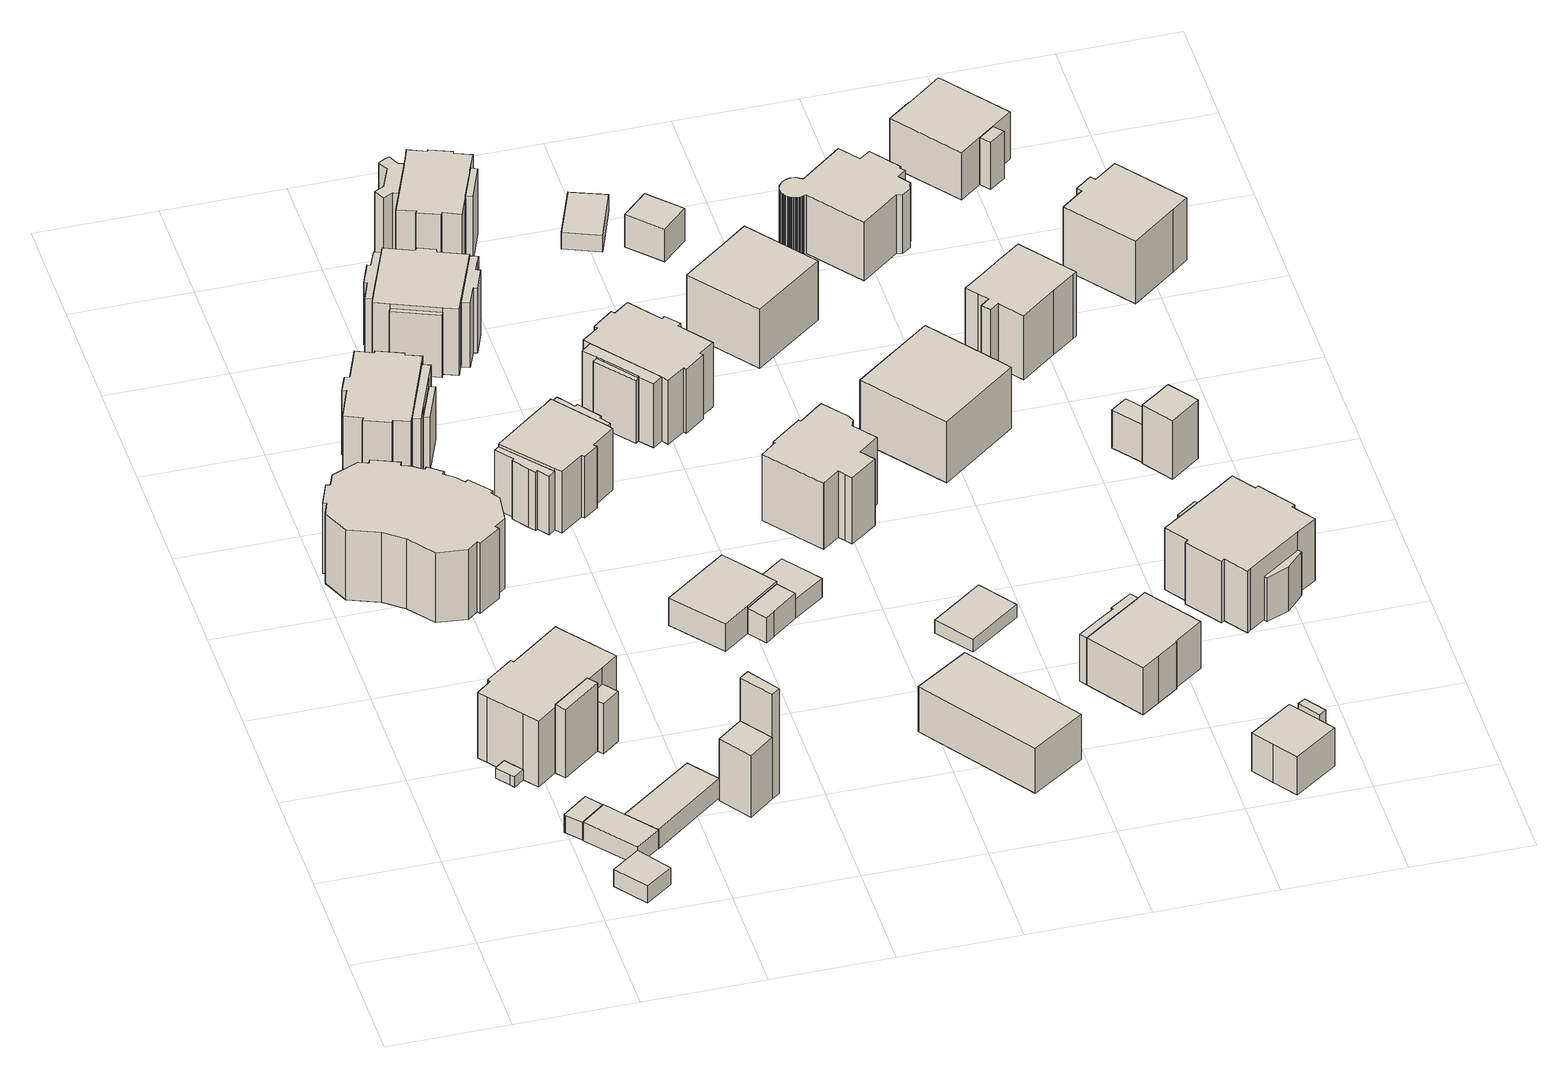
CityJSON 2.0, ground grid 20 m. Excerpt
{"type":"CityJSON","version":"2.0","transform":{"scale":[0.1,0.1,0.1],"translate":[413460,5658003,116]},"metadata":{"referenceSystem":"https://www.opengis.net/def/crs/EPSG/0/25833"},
"CityObjects":{
"building1":{"type":"Building","attributes":{"Dachtyp_tdc":"tdcPolyFlatRoof","Gemeindeschluessel":14612000,"Dachneigung":29.02,"QualitaetDacherkennung":52,"Geometrietyp2DReferenz":"3000","measuredHeight":4.4,"function":"31001_9998","roofType":"2100"},"geometry":[{"type":"Solid","lod":"1","boundaries":[[[[0,1,2,3,4]],[[5,6,7,8,9]],[[4,6,5,0]],[[3,7,6,4]],[[2,8,7,3]],[[1,9,8,2]],[[0,5,9,1]]]]}]},
"building2":{"type":"Building","attributes":{"Dachtyp_tdc":"tdcPolyFlatRoof","Gemeindeschluessel":14612000,"Dachneigung":8.91,"QualitaetDacherkennung":63,"Geometrietyp2DReferenz":"3000","measuredHeight":3.82,"function":"31001_9998","roofType":"2100"},"geometry":[{"type":"Solid","lod":"1","boundaries":[[[[10,11,12,13]],[[14,15,16,17]],[[13,15,14,10]],[[12,16,15,13]],[[11,17,16,12]],[[10,14,17,11]]]]}]},
"building3":{"type":"Building","attributes":{"Dachtyp_tdc":"tdcFreeFormRoof","Gemeindeschluessel":14612000,"Dachneigung":30.27,"QualitaetDacherkennung":52,"Geometrietyp2DReferenz":"3000","measuredHeight":4.64,"function":"31001_9998","roofType":"5000"},"geometry":[{"type":"Solid","lod":"1","boundaries":[[[[18,19,20,21,22]],[[23,24,25,26,27]],[[22,24,23,18]],[[21,25,24,22]],[[20,26,25,21]],[[19,27,26,20]],[[18,23,27,19]]]]}]},
"building4":{"type":"Building","attributes":{"Gemeindeschluessel":14612000,"Geometrietyp2DReferenz":"3000","function":"31001_9998","roofType":"9999"},"children":["building4-1","building4-2","building4-3","building4-4"]},
"building4-1":{"type":"BuildingPart","attributes":{"Dachtyp_tdc":"tdcPolyFlatRoof","Dachneigung":38.25,"QualitaetDacherkennung":37,"Geometrietyp2DReferenz":"3000","measuredHeight":14.03,"roofType":"2100"},"parents":["building4"],"geometry":[{"type":"Solid","lod":"1","boundaries":[[[[28,29,30,31]],[[32,33,34,35]],[[31,33,32,28]],[[30,34,33,31]],[[29,35,34,30]],[[28,32,35,29]]]]}]},
"building4-2":{"type":"BuildingPart","attributes":{"Dachtyp_tdc":"tdcFreeFormRoof","Dachneigung":39.05,"QualitaetDacherkennung":53,"Geometrietyp2DReferenz":"3000","measuredHeight":15.36,"roofType":"5000"},"parents":["building4"],"geometry":[{"type":"Solid","lod":"1","boundaries":[[[[36,37,38,39,40,41,42,43,44,45,46,47,48,49,50,51]],[[52,53,54,55,56,57,58,59,34,33,60,61,62,63,64,65]],[[51,53,52,36]],[[50,54,53,51]],[[49,55,54,50]],[[48,56,55,49]],[[47,57,56,48]],[[46,58,57,47]],[[45,59,58,46]],[[44,34,59,45]],[[43,33,34,44]],[[42,60,33,43]],[[41,61,60,42]],[[40,62,61,41]],[[39,63,62,40]],[[38,64,63,39]],[[37,65,64,38]],[[36,52,65,37]]]]}]},
"building4-3":{"type":"BuildingPart","attributes":{"Dachtyp_tdc":"tdcGableRoof","Dachneigung":31.83,"QualitaetDacherkennung":11,"Geometrietyp2DReferenz":"3000","measuredHeight":3.83,"roofType":"3100"},"parents":["building4"],"geometry":[{"type":"Solid","lod":"1","boundaries":[[[[66,67,68,69,70,71,72,66,73]],[[74,62,74,75,61,76,77,78,79]],[[74,66,72,75]],[[71,61,75,72]],[[70,76,61,71]],[[69,77,76,70]],[[68,78,77,69]],[[67,79,78,68]],[[66,74,79,67]]]]}]},
"building4-4":{"type":"BuildingPart","attributes":{"Dachtyp_tdc":"tdcFreeFormRoof","Dachneigung":32.34,"QualitaetDacherkennung":12,"Geometrietyp2DReferenz":"3000","measuredHeight":10.21,"roofType":"5000"},"parents":["building4"],"geometry":[{"type":"Solid","lod":"1","boundaries":[[[[80,81,82,83]],[[59,84,85,34]],[[83,84,59,80]],[[82,85,84,83]],[[81,34,85,82]],[[80,59,34,81]]]]}]},
"building5":{"type":"Building","attributes":{"Dachtyp_tdc":"tdcFreeFormRoof","Gemeindeschluessel":14612000,"Dachneigung":12.61,"QualitaetDacherkennung":68,"Geometrietyp2DReferenz":"3000","measuredHeight":14.64,"function":"31001_9998","roofType":"5000"},"geometry":[{"type":"Solid","lod":"1","boundaries":[[[[86,87,88,89,90,91,92,93,94,95,96,97,98,99,100,101,102,103,104,105,106,107,108,109,110,111,112,113,114,115,116,117]],[[118,119,120,121,122,123,124,125,126,127,128,129,130,131,132,133,134,135,136,137,138,139,140,141,142,143,144,145,146,147,148,149]],[[117,119,118,86]],[[116,120,119,117]],[[115,121,120,116]],[[114,122,121,115]],[[113,123,122,114]],[[112,124,123,113]],[[111,125,124,112]],[[110,126,125,111]],[[109,127,126,110]],[[108,128,127,109]],[[107,129,128,108]],[[106,130,129,107]],[[105,131,130,106]],[[104,132,131,105]],[[103,133,132,104]],[[102,134,133,103]],[[101,135,134,102]],[[100,136,135,101]],[[99,137,136,100]],[[98,138,137,99]],[[97,139,138,98]],[[96,140,139,97]],[[95,141,140,96]],[[94,142,141,95]],[[93,143,142,94]],[[92,144,143,93]],[[91,145,144,92]],[[90,146,145,91]],[[89,147,146,90]],[[88,148,147,89]],[[87,149,148,88]],[[86,118,149,87]]]]}]},
"building6":{"type":"Building","attributes":{"Dachtyp_tdc":"tdcGableRoof","Gemeindeschluessel":14612000,"Dachneigung":29.6,"QualitaetDacherkennung":66,"Geometrietyp2DReferenz":"3000","measuredHeight":4.76,"function":"31001_9998","roofType":"3100"},"geometry":[{"type":"Solid","lod":"1","boundaries":[[[[150,151,152,153]],[[154,155,156,157]],[[153,155,154,150]],[[152,156,155,153]],[[151,157,156,152]],[[150,154,157,151]]]]}]},
"building7":{"type":"Building","attributes":{"Gemeindeschluessel":14612000,"Geometrietyp2DReferenz":"3000","function":"31001_9998","roofType":"9999"},"children":["building7-1","building7-2","building7-3"]},
"building7-1":{"type":"BuildingPart","attributes":{"Dachtyp_tdc":"tdcHipRoof","Dachneigung":13.97,"QualitaetDacherkennung":75,"Geometrietyp2DReferenz":"3000","measuredHeight":13.38,"roofType":"3200"},"parents":["building7"],"geometry":[{"type":"Solid","lod":"1","boundaries":[[[[158,159,160,161,162,163,164,165,166,167,168,169,170,171,172,173,174,175]],[[176,177,178,179,180,181,182,183,184,185,186,187,188,189,190,191,192,193]],[[175,177,176,158]],[[174,178,177,175]],[[173,179,178,174]],[[172,180,179,173]],[[171,181,180,172]],[[170,182,181,171]],[[169,183,182,170]],[[168,184,183,169]],[[167,185,184,168]],[[166,186,185,167]],[[165,187,186,166]],[[164,188,187,165]],[[163,189,188,164]],[[162,190,189,163]],[[161,191,190,162]],[[160,192,191,161]],[[159,193,192,160]],[[158,176,193,159]]]]}]},
"building7-2":{"type":"BuildingPart","attributes":{"Dachtyp_tdc":"tdcFreeFormRoof","Dachneigung":73.82,"QualitaetDacherkennung":34,"Geometrietyp2DReferenz":"3000","measuredHeight":11.13,"roofType":"5000"},"parents":["building7"],"geometry":[{"type":"Solid","lod":"1","boundaries":[[[[194,195,196,197]],[[198,199,200,201]],[[197,198,201,194]],[[196,199,198,197]],[[195,200,199,196]],[[194,201,200,195]]]]}]},
"building7-3":{"type":"BuildingPart","attributes":{"Dachtyp_tdc":"tdcPolyFlatRoof","Dachneigung":15.11,"QualitaetDacherkennung":60,"Geometrietyp2DReferenz":"3000","measuredHeight":12.25,"roofType":"2100"},"parents":["building7"],"geometry":[{"type":"Solid","lod":"1","boundaries":[[[[202,203,204,205,206,207]],[[200,208,185,184,209,201]],[[207,200,201,202]],[[206,208,200,207]],[[205,185,208,206]],[[204,184,185,205]],[[203,209,184,204]],[[202,201,209,203]]]]}]},
"building8":{"type":"Building","attributes":{"Dachtyp_tdc":"tdcHipAndGableRoof","Gemeindeschluessel":14612000,"Dachneigung":42.43,"QualitaetDacherkennung":3,"Geometrietyp2DReferenz":"3000","measuredHeight":13.98,"function":"31001_9998","roofType":"5000"},"geometry":[{"type":"Solid","lod":"1","boundaries":[[[[210,211,212,213]],[[214,215,216,217]],[[213,215,214,210]],[[212,216,215,213]],[[211,217,216,212]],[[210,214,217,211]]]]}]},
"building9":{"type":"Building","attributes":{"Dachtyp_tdc":"tdcFreeFormRoof","Gemeindeschluessel":14612000,"Dachneigung":34.94,"QualitaetDacherkennung":4,"Geometrietyp2DReferenz":"3000","measuredHeight":20.67,"function":"31001_9998","roofType":"5000"},"geometry":[{"type":"Solid","lod":"1","boundaries":[[[[218,219,220,221]],[[217,222,223,214]],[[221,222,217,218]],[[220,223,222,221]],[[219,214,223,220]],[[218,217,214,219]]]]}]},
"building10":{"type":"Building","attributes":{"Gemeindeschluessel":14612000,"Geometrietyp2DReferenz":"3000","function":"31001_9998","roofType":"9999"},"children":["building10-1","building10-2","building10-3","building10-4"]},
"building10-1":{"type":"BuildingPart","attributes":{"Dachtyp_tdc":"tdcPolyFlatRoof","Dachneigung":14.98,"QualitaetDacherkennung":64,"Geometrietyp2DReferenz":"3000","measuredHeight":11.66,"roofType":"2100"},"parents":["building10"],"geometry":[{"type":"Solid","lod":"1","boundaries":[[[[224,225,226,227,228,229,230,231]],[[232,233,234,235,236,237,238,239]],[[231,233,232,224]],[[230,234,233,231]],[[229,235,234,230]],[[228,236,235,229]],[[227,237,236,228]],[[226,238,237,227]],[[225,239,238,226]],[[224,232,239,225]]]]}]},
"building10-2":{"type":"BuildingPart","attributes":{"Dachtyp_tdc":"tdcPolyFlatRoof","Dachneigung":14.12,"QualitaetDacherkennung":52,"Geometrietyp2DReferenz":"3000","measuredHeight":11.65,"roofType":"2100"},"parents":["building10"],"geometry":[{"type":"Solid","lod":"1","boundaries":[[[[240,241,242,243,244,245,246,247,248]],[[249,250,251,252,253,254,255,256,257]],[[248,250,249,240]],[[247,251,250,248]],[[246,252,251,247]],[[245,253,252,246]],[[244,254,253,245]],[[243,255,254,244]],[[242,256,255,243]],[[241,257,256,242]],[[240,249,257,241]]]]}]},
"building10-3":{"type":"BuildingPart","attributes":{"Dachtyp_tdc":"tdcHipRoof","Dachneigung":14.1,"QualitaetDacherkennung":66,"Geometrietyp2DReferenz":"3000","measuredHeight":12.8,"roofType":"3200"},"parents":["building10"],"geometry":[{"type":"Solid","lod":"1","boundaries":[[[[258,259,260,261,262,263,264,265,266,267,268,269,270]],[[271,272,273,250,249,274,275,276,233,232,277,278,279]],[[270,272,271,258]],[[269,273,272,270]],[[268,250,273,269]],[[267,249,250,268]],[[266,274,249,267]],[[265,275,274,266]],[[264,276,275,265]],[[263,233,276,264]],[[262,232,233,263]],[[261,277,232,262]],[[260,278,277,261]],[[259,279,278,260]],[[258,271,279,259]]]]}]},
"building10-4":{"type":"BuildingPart","attributes":{"Dachtyp_tdc":"tdcFreeFormRoof","Dachneigung":68.48,"QualitaetDacherkennung":34,"Geometrietyp2DReferenz":"3000","measuredHeight":9.92,"roofType":"5000"},"parents":["building10"],"geometry":[{"type":"Solid","lod":"1","boundaries":[[[[280,281,282,283,284]],[[285,286,287,275,274]],[[284,285,274,280]],[[283,286,285,284]],[[282,287,286,283]],[[281,275,287,282]],[[280,274,275,281]]]]}]},
"building11":{"type":"Building","attributes":{"Gemeindeschluessel":14612000,"Geometrietyp2DReferenz":"3000","function":"31001_9998","roofType":"9999"},"children":["building11-1","building11-2","building11-3","building11-4"]},
"building11-1":{"type":"BuildingPart","attributes":{"Dachtyp_tdc":"tdcPolyFlatRoof","Dachneigung":13.31,"QualitaetDacherkennung":67,"Geometrietyp2DReferenz":"3000","measuredHeight":12.29,"roofType":"2100"},"parents":["building11"],"geometry":[{"type":"Solid","lod":"1","boundaries":[[[[288,289,290,291,292,293,294,295]],[[296,297,298,299,300,301,302,303]],[[295,297,296,288]],[[294,298,297,295]],[[293,299,298,294]],[[292,300,299,293]],[[291,301,300,292]],[[290,302,301,291]],[[289,303,302,290]],[[288,296,303,289]]]]}]},
"building11-2":{"type":"BuildingPart","attributes":{"Dachtyp_tdc":"tdcPolyFlatRoof","Dachneigung":15,"QualitaetDacherkennung":30,"Geometrietyp2DReferenz":"3000","measuredHeight":12.25,"roofType":"2100"},"parents":["building11"],"geometry":[{"type":"Solid","lod":"1","boundaries":[[[[304,305,306,307]],[[308,309,310,311]],[[307,309,308,304]],[[306,310,309,307]],[[305,311,310,306]],[[304,308,311,305]]]]}]},
"building11-3":{"type":"BuildingPart","attributes":{"Dachtyp_tdc":"tdcTentRoof","Dachneigung":12.57,"QualitaetDacherkennung":67,"Geometrietyp2DReferenz":"3000","measuredHeight":13.76,"roofType":"3500"},"parents":["building11"],"geometry":[{"type":"Solid","lod":"1","boundaries":[[[[312,313,314,315,316,317,318,319,320,321,322,323]],[[324,325,326,327,328,329,308,311,330,296,303,331]],[[323,325,324,312]],[[322,326,325,323]],[[321,327,326,322]],[[320,328,327,321]],[[319,329,328,320]],[[318,308,329,319]],[[317,311,308,318]],[[316,330,311,317]],[[315,296,330,316]],[[314,303,296,315]],[[313,331,303,314]],[[312,324,331,313]]]]}]},
"building11-4":{"type":"BuildingPart","attributes":{"Dachtyp_tdc":"tdcPolyFlatRoof","Dachneigung":13.42,"QualitaetDacherkennung":65,"Geometrietyp2DReferenz":"3000","measuredHeight":13.5,"roofType":"2100"},"parents":["building11"],"geometry":[{"type":"Solid","lod":"1","boundaries":[[[[332,333,334,335,336,337,338,339,340,341]],[[327,326,342,343,344,345,346,347,348,328]],[[341,326,327,332]],[[340,342,326,341]],[[339,343,342,340]],[[338,344,343,339]],[[337,345,344,338]],[[336,346,345,337]],[[335,347,346,336]],[[334,348,347,335]],[[333,328,348,334]],[[332,327,328,333]]]]}]},
"building12":{"type":"Building","attributes":{"Gemeindeschluessel":14612000,"Geometrietyp2DReferenz":"3000","function":"31001_9998","roofType":"9999"},"children":["building12-1","building12-2","building12-3"]},
"building12-1":{"type":"BuildingPart","attributes":{"Dachtyp_tdc":"tdcPolyFlatRoof","Dachneigung":24.18,"QualitaetDacherkennung":63,"Geometrietyp2DReferenz":"3000","measuredHeight":5.69,"roofType":"2100"},"parents":["building12"],"geometry":[{"type":"Solid","lod":"1","boundaries":[[[[349,350,351,352,353]],[[354,355,356,357,358]],[[353,355,354,349]],[[352,356,355,353]],[[351,357,356,352]],[[350,358,357,351]],[[349,354,358,350]]]]}]},
"building12-2":{"type":"BuildingPart","attributes":{"Dachtyp_tdc":"tdcHipRoof","Dachneigung":22.72,"QualitaetDacherkennung":58,"Geometrietyp2DReferenz":"3000","measuredHeight":6.68,"roofType":"3200"},"parents":["building12"],"geometry":[{"type":"Solid","lod":"1","boundaries":[[[[359,360,361,362,363,364]],[[365,366,355,354,367,368]],[[364,366,365,359]],[[363,355,366,364]],[[362,354,355,363]],[[361,367,354,362]],[[360,368,367,361]],[[359,365,368,360]]]]}]},
"building12-3":{"type":"BuildingPart","attributes":{"Dachtyp_tdc":"tdcPolyFlatRoof","Dachneigung":0,"QualitaetDacherkennung":65,"Geometrietyp2DReferenz":"3000","measuredHeight":3.76,"roofType":"1000"},"parents":["building12"],"geometry":[{"type":"Solid","lod":"1","boundaries":[[[[369,370,371,372]],[[366,373,374,356]],[[372,373,366,369]],[[371,374,373,372]],[[370,356,374,371]],[[369,366,356,370]]]]}]},
"building13":{"type":"Building","attributes":{"Gemeindeschluessel":14612000,"Geometrietyp2DReferenz":"3000","function":"31001_9998","roofType":"9999"},"children":["building13-1","building13-2","building13-3"]},
"building13-1":{"type":"BuildingPart","attributes":{"Dachtyp_tdc":"tdcGableAndHippedGRoof","Dachneigung":29.34,"QualitaetDacherkennung":48,"Geometrietyp2DReferenz":"3000","measuredHeight":14.38,"roofType":"9999"},"parents":["building13"],"geometry":[{"type":"Solid","lod":"1","boundaries":[[[[375,376,377,378,379,380,381,382,383,384,385,386,387,388,389,390,391,392,393,394]],[[395,396,397,398,399,400,401,402,403,404,405,406,407,408,409,410,411,412,413,414]],[[394,396,395,375]],[[393,397,396,394]],[[392,398,397,393]],[[391,399,398,392]],[[390,400,399,391]],[[389,401,400,390]],[[388,402,401,389]],[[387,403,402,388]],[[386,404,403,387]],[[385,405,404,386]],[[384,406,405,385]],[[383,407,406,384]],[[382,408,407,383]],[[381,409,408,382]],[[380,410,409,381]],[[379,411,410,380]],[[378,412,411,379]],[[377,413,412,378]],[[376,414,413,377]],[[375,395,414,376]]]]}]},
"building13-2":{"type":"BuildingPart","attributes":{"Dachtyp_tdc":"tdcFreeFormRoof","Dachneigung":64.26,"QualitaetDacherkennung":20,"Geometrietyp2DReferenz":"3000","measuredHeight":14.97,"roofType":"5000"},"parents":["building13"],"geometry":[{"type":"MultiSurface","lod":"1","boundaries":[[[415,416,417,418,419,420,421,422,423,424,425]],[[426,427,428,429,430,431,401,432,433,434,435]],[[425,427,426,415]],[[424,428,427,425]],[[423,429,428,424]],[[422,430,429,423]],[[421,431,430,422]],[[420,401,436,437]],[[419,432,401,420]],[[418,433,432,419]],[[417,434,433,418]],[[416,435,434,417]],[[415,426,435,416]]]}]},
"building13-3":{"type":"BuildingPart","attributes":{"Dachtyp_tdc":"tdcPolyFlatRoof","Dachneigung":32.77,"QualitaetDacherkennung":67,"Geometrietyp2DReferenz":"3000","measuredHeight":13.02,"roofType":"2100"},"parents":["building13"],"geometry":[{"type":"Solid","lod":"1","boundaries":[[[[438,439,440,441]],[[411,442,443,414]],[[441,442,411,438]],[[440,443,442,441]],[[439,414,443,440]],[[438,411,414,439]]]]}]},
"building14":{"type":"Building","attributes":{"Gemeindeschluessel":14612000,"Geometrietyp2DReferenz":"3000","function":"31001_9998","roofType":"9999"},"children":["building14-1","building14-2","building14-3"]},
"building14-1":{"type":"BuildingPart","attributes":{"Dachtyp_tdc":"tdcPolyFlatRoof","Dachneigung":13.31,"QualitaetDacherkennung":44,"Geometrietyp2DReferenz":"3000","measuredHeight":12.23,"roofType":"2100"},"parents":["building14"],"geometry":[{"type":"Solid","lod":"1","boundaries":[[[[444,445,446,447,448]],[[449,450,451,452,453]],[[448,450,449,444]],[[447,451,450,448]],[[446,452,451,447]],[[445,453,452,446]],[[444,449,453,445]]]]}]},
"building14-2":{"type":"BuildingPart","attributes":{"Dachtyp_tdc":"tdcPolyFlatRoof","Dachneigung":11.84,"QualitaetDacherkennung":62,"Geometrietyp2DReferenz":"3000","measuredHeight":12.64,"roofType":"2100"},"parents":["building14"],"geometry":[{"type":"Solid","lod":"1","boundaries":[[[[454,455,456,457,458,459,460]],[[449,453,461,462,463,464,450]],[[460,453,449,454]],[[459,461,453,460]],[[458,462,461,459]],[[457,463,462,458]],[[456,464,463,457]],[[455,450,464,456]],[[454,449,450,455]]]]}]},
"building14-3":{"type":"BuildingPart","attributes":{"Dachtyp_tdc":"tdcCutTentRoof","Dachneigung":13.09,"QualitaetDacherkennung":73,"Geometrietyp2DReferenz":"3000","measuredHeight":13.3,"roofType":"9999"},"parents":["building14"],"geometry":[{"type":"Solid","lod":"1","boundaries":[[[[465,466,467,468,469,470,471,472,473,458,457,474,475,476,477,478,479,480]],[[481,482,483,484,485,486,487,488,463,462,489,490,491,492,493,494,495,496]],[[480,482,481,465]],[[479,483,482,480]],[[478,484,483,479]],[[477,485,484,478]],[[476,486,485,477]],[[475,487,486,476]],[[474,488,487,475]],[[457,463,488,474]],[[458,462,463,457]],[[473,489,462,458]],[[472,490,489,473]],[[471,491,490,472]],[[470,492,491,471]],[[469,493,492,470]],[[468,494,493,469]],[[467,495,494,468]],[[466,496,495,467]],[[465,481,496,466]]]]}]},
"building15":{"type":"Building","attributes":{"Dachtyp_tdc":"tdcGableRoof","Gemeindeschluessel":14612000,"Dachneigung":18.51,"QualitaetDacherkennung":17,"Geometrietyp2DReferenz":"3000","measuredHeight":10.85,"function":"31001_9998","roofType":"3100"},"geometry":[{"type":"Solid","lod":"1","boundaries":[[[[497,498,499,500]],[[501,502,503,504]],[[500,502,501,497]],[[499,503,502,500]],[[498,504,503,499]],[[497,501,504,498]]]]}]},
"building16":{"type":"Building","attributes":{"Dachtyp_tdc":"tdcFreeFormRoof","Gemeindeschluessel":14612000,"Dachneigung":28.95,"QualitaetDacherkennung":50,"Geometrietyp2DReferenz":"3000","measuredHeight":15.33,"function":"31001_9998","roofType":"5000"},"geometry":[{"type":"Solid","lod":"1","boundaries":[[[[505,506,507,508,509,510,511,512,513,514,515,516,517,518,519,520,521,522]],[[523,524,525,526,527,528,529,530,531,532,533,534,535,536,537,538,539,540]],[[522,524,523,505]],[[521,525,524,522]],[[520,526,525,521]],[[519,527,526,520]],[[518,528,527,519]],[[517,529,528,518]],[[516,530,529,517]],[[515,531,530,516]],[[514,532,531,515]],[[513,533,532,514]],[[512,534,533,513]],[[511,535,534,512]],[[510,536,535,511]],[[509,537,536,510]],[[508,538,537,509]],[[507,539,538,508]],[[506,540,539,507]],[[505,523,540,506]]]]}]},
"building17":{"type":"Building","attributes":{"Dachtyp_tdc":"tdcGableRoof","Gemeindeschluessel":14612000,"Dachneigung":37.6,"QualitaetDacherkennung":9,"Geometrietyp2DReferenz":"3000","measuredHeight":6.31,"function":"31001_9998","roofType":"3100"},"geometry":[{"type":"Solid","lod":"1","boundaries":[[[[541,542,543,544]],[[545,546,547,548]],[[544,546,545,541]],[[543,547,546,544]],[[542,548,547,543]],[[541,545,548,542]]]]}]},
"building18":{"type":"Building","attributes":{"Dachtyp_tdc":"tdcPolyFlatRoof","Gemeindeschluessel":14612000,"Dachneigung":0,"QualitaetDacherkennung":77,"Geometrietyp2DReferenz":"3000","measuredHeight":2.54,"function":"31001_9998","roofType":"1000"},"geometry":[{"type":"Solid","lod":"1","boundaries":[[[[549,550,551,552]],[[553,554,555,556]],[[552,554,553,549]],[[551,555,554,552]],[[550,556,555,551]],[[549,553,556,550]]]]}]},
"building19":{"type":"Building","attributes":{"Dachtyp_tdc":"tdcGableRoof","Gemeindeschluessel":14612000,"Dachneigung":56.7,"QualitaetDacherkennung":3,"Geometrietyp2DReferenz":"3000","measuredHeight":10.52,"function":"31001_9998","roofType":"3100"},"geometry":[{"type":"Solid","lod":"1","boundaries":[[[[557,558,559,560]],[[561,562,563,564]],[[560,562,561,557]],[[559,563,562,560]],[[558,564,563,559]],[[557,561,564,558]]]]}]},
"building20":{"type":"Building","attributes":{"Gemeindeschluessel":14612000,"Geometrietyp2DReferenz":"3000","function":"31001_9998","roofType":"9999"},"children":["building20-1","building20-2"]},
"building20-1":{"type":"BuildingPart","attributes":{"Dachtyp_tdc":"tdcGableRoof","Dachneigung":30.35,"QualitaetDacherkennung":46,"Geometrietyp2DReferenz":"3000","measuredHeight":8.89,"roofType":"3100"},"parents":["building20"],"geometry":[{"type":"Solid","lod":"1","boundaries":[[[[565,566,567,568]],[[569,570,571,572]],[[568,570,569,565]],[[567,571,570,568]],[[566,572,571,567]],[[565,569,572,566]]]]}]},
"building20-2":{"type":"BuildingPart","attributes":{"Dachtyp_tdc":"tdcTentRoof","Dachneigung":33.12,"QualitaetDacherkennung":54,"Geometrietyp2DReferenz":"3000","measuredHeight":13.75,"roofType":"3500"},"parents":["building20"],"geometry":[{"type":"Solid","lod":"1","boundaries":[[[[573,574,575,576,577]],[[578,579,571,570,580]],[[577,579,578,573]],[[576,571,579,577]],[[575,570,571,576]],[[574,580,570,575]],[[573,578,580,574]]]]}]},
"building21":{"type":"Building","attributes":{"Gemeindeschluessel":14612000,"Geometrietyp2DReferenz":"3000","function":"31001_9998","roofType":"9999"},"children":["building21-1","building21-2"]},
"building21-1":{"type":"BuildingPart","attributes":{"Dachtyp_tdc":"tdcGableRoof","Dachneigung":13.52,"QualitaetDacherkennung":33,"Geometrietyp2DReferenz":"3000","measuredHeight":10.03,"roofType":"3100"},"parents":["building21"],"geometry":[{"type":"Solid","lod":"1","boundaries":[[[[581,582,583,584,585,586,587,588]],[[589,590,591,592,593,594,595,596]],[[588,590,589,581]],[[587,591,590,588]],[[586,592,591,587]],[[585,593,592,586]],[[584,594,593,585]],[[583,595,594,584]],[[582,596,595,583]],[[581,589,596,582]]]]}]},
"building21-2":{"type":"BuildingPart","attributes":{"Dachtyp_tdc":"tdcGableRoof","Dachneigung":10.12,"QualitaetDacherkennung":55,"Geometrietyp2DReferenz":"3000","measuredHeight":9.97,"roofType":"3100"},"parents":["building21"],"geometry":[{"type":"Solid","lod":"1","boundaries":[[[[597,586,598,599,600,601,602,603,588]],[[604,590,605,606,607,608,609,610,592]],[[588,590,604,597]],[[603,605,590,588]],[[602,606,605,603]],[[601,607,606,602]],[[600,608,607,601]],[[599,609,608,600]],[[598,610,609,599]],[[586,592,610,598]],[[597,604,592,586]]]]}]},
"building22":{"type":"Building","attributes":{"Dachtyp_tdc":"tdcFreeFormRoof","Gemeindeschluessel":14612000,"Dachneigung":17.27,"QualitaetDacherkennung":54,"Geometrietyp2DReferenz":"3000","measuredHeight":13.2,"function":"31001_9998","roofType":"5000"},"geometry":[{"type":"Solid","lod":"1","boundaries":[[[[611,612,613,614,615]],[[616,617,618,619,620]],[[615,617,616,611]],[[614,618,617,615]],[[613,619,618,614]],[[612,620,619,613]],[[611,616,620,612]]]]}]},
"building23":{"type":"Building","attributes":{"Gemeindeschluessel":14612000,"Geometrietyp2DReferenz":"3000","function":"31001_9998","roofType":"9999"},"children":["building23-1","building23-2"]},
"building23-1":{"type":"BuildingPart","attributes":{"Dachtyp_tdc":"tdcGableRoof","Dachneigung":49.43,"QualitaetDacherkennung":50,"Geometrietyp2DReferenz":"3000","measuredHeight":9.81,"roofType":"3100"},"parents":["building23"],"geometry":[{"type":"Solid","lod":"1","boundaries":[[[[621,622,623,624,625,626,627,628]],[[629,630,631,632,633,634,635,636]],[[628,630,629,621]],[[627,631,630,628]],[[626,632,631,627]],[[625,633,632,626]],[[624,634,633,625]],[[623,635,634,624]],[[622,636,635,623]],[[621,629,636,622]]]]}]},
"building23-2":{"type":"BuildingPart","attributes":{"Dachtyp_tdc":"tdcFreeFormRoof","Dachneigung":76.75,"QualitaetDacherkennung":18,"Geometrietyp2DReferenz":"3000","measuredHeight":9.86,"roofType":"5000"},"parents":["building23"],"geometry":[{"type":"Solid","lod":"1","boundaries":[[[[637,638,639,640]],[[629,641,642,631]],[[640,641,629,637]],[[639,642,641,640]],[[638,631,642,639]],[[637,629,631,638]]]]}]},
"building24":{"type":"Building","attributes":{"Dachtyp_tdc":"tdcFreeFormRoof","Gemeindeschluessel":14612000,"Dachneigung":29.15,"QualitaetDacherkennung":31,"Geometrietyp2DReferenz":"3000","measuredHeight":13.6,"function":"31001_9998","roofType":"5000"},"geometry":[{"type":"Solid","lod":"1","boundaries":[[[[643,644,645,646,647,648,649,650,651,652,653,654,655,656,657,658,659,660,661,662,663,664,665,666,667,668,669,670,671,672,673,674,675,676,677,678,679,680,681,682,683,684,685,686,687,688,689,690,691,692,693,694,695,696,697,698,699,700,701,702,703,704,705,706,707,708,709,710,711,712,713,714,715,716,717,718]],[[719,720,721,722,723,724,725,726,727,728,729,730,731,732,733,734,735,736,737,738,739,740,741,742,743,744,745,746,747,748,749,750,751,752,753,754,755,756,757,758,759,760,761,762,763,764,765,766,767,768,769,770,771,772,773,774,775,776,777,778,779,780,781,782,783,784,785,786,787,788,789,790,791,792,793,794]],[[718,720,719,643]],[[717,721,720,718]],[[716,722,721,717]],[[715,723,722,716]],[[714,724,723,715]],[[713,725,724,714]],[[712,726,725,713]],[[711,727,726,712]],[[710,728,727,711]],[[709,729,728,710]],[[708,730,729,709]],[[707,731,730,708]],[[706,732,731,707]],[[705,733,732,706]],[[704,734,733,705]],[[703,735,734,704]],[[702,736,735,703]],[[701,737,736,702]],[[700,738,737,701]],[[699,739,738,700]],[[698,740,739,699]],[[697,741,740,698]],[[696,742,741,697]],[[695,743,742,696]],[[694,744,743,695]],[[693,745,744,694]],[[692,746,745,693]],[[691,747,746,692]],[[690,748,747,691]],[[689,749,748,690]],[[688,750,749,689]],[[687,751,750,688]],[[686,752,751,687]],[[685,753,752,686]],[[684,754,753,685]],[[683,755,754,684]],[[682,756,755,683]],[[681,757,756,682]],[[680,758,757,681]],[[679,759,758,680]],[[678,760,759,679]],[[677,761,760,678]],[[676,762,761,677]],[[675,763,762,676]],[[674,764,763,675]],[[673,765,764,674]],[[672,766,765,673]],[[671,767,766,672]],[[670,768,767,671]],[[669,769,768,670]],[[668,770,769,669]],[[667,771,770,668]],[[666,772,771,667]],[[665,773,772,666]],[[664,774,773,665]],[[663,775,774,664]],[[662,776,775,663]],[[661,777,776,662]],[[660,778,777,661]],[[659,779,778,660]],[[658,780,779,659]],[[657,781,780,658]],[[656,782,781,657]],[[655,783,782,656]],[[654,784,783,655]],[[653,785,784,654]],[[652,786,785,653]],[[651,787,786,652]],[[650,788,787,651]],[[649,789,788,650]],[[648,790,789,649]],[[647,791,790,648]],[[646,792,791,647]],[[645,793,792,646]],[[644,794,793,645]],[[643,719,794,644]]]]}]},
"building25":{"type":"Building","attributes":{"Gemeindeschluessel":14612000,"Geometrietyp2DReferenz":"3000","function":"31001_9998","roofType":"9999"},"children":["building25-1","building25-2","building25-3"]},
"building25-1":{"type":"BuildingPart","attributes":{"Dachtyp_tdc":"tdcTentRoof","Dachneigung":17.86,"QualitaetDacherkennung":59,"Geometrietyp2DReferenz":"3000","measuredHeight":13.36,"roofType":"3500"},"parents":["building25"],"geometry":[{"type":"Solid","lod":"1","boundaries":[[[[795,796,797,798,799,800,801,802,803,804,805,806,807,808,809,810]],[[811,812,813,814,815,816,817,818,819,820,821,822,823,824,825,826]],[[809,812,811,810]],[[808,813,812,809]],[[807,814,813,808]],[[806,815,814,807]],[[805,816,815,806]],[[804,817,816,805]],[[803,818,817,804]],[[802,819,818,803]],[[801,820,819,802]],[[800,821,820,801]],[[799,822,821,800]],[[798,823,822,799]],[[797,824,823,798]],[[796,825,824,797]],[[795,826,825,796]],[[810,811,826,795]]]]}]},
"building25-2":{"type":"BuildingPart","attributes":{"Dachtyp_tdc":"tdcFreeFormRoof","Dachneigung":61.81,"QualitaetDacherkennung":15,"Geometrietyp2DReferenz":"3000","measuredHeight":10.73,"roofType":"5000"},"parents":["building25"],"geometry":[{"type":"Solid","lod":"1","boundaries":[[[[827,828,829,830,831,832,833,834,835]],[[836,837,819,818,838,839,840,841,842]],[[834,837,836,835]],[[833,819,837,834]],[[832,818,819,833]],[[831,838,818,832]],[[830,839,838,831]],[[829,840,839,830]],[[828,841,840,829]],[[827,842,841,828]],[[835,836,842,827]]]]}]},
"building25-3":{"type":"BuildingPart","attributes":{"Dachtyp_tdc":"tdcPolyFlatRoof","Dachneigung":0,"QualitaetDacherkennung":24,"Geometrietyp2DReferenz":"3000","measuredHeight":8.46,"roofType":"1000"},"parents":["building25"],"geometry":[{"type":"Solid","lod":"1","boundaries":[[[[843,844,845,846,847,848]],[[826,849,850,851,852,811]],[[848,849,826,843]],[[847,850,849,848]],[[846,851,850,847]],[[845,852,851,846]],[[844,811,852,845]],[[843,826,811,844]]]]}]},
"building26":{"type":"Building","attributes":{"Dachtyp_tdc":"tdcHipRoof","Gemeindeschluessel":14612000,"Dachneigung":19.45,"QualitaetDacherkennung":69,"Geometrietyp2DReferenz":"3000","measuredHeight":13.76,"function":"31001_9998","roofType":"3200"},"geometry":[{"type":"Solid","lod":"1","boundaries":[[[[853,854,855,856,857,858,859,860,861,862,863,864,865]],[[866,867,868,869,870,871,872,873,874,875,876,877,878]],[[865,867,866,853]],[[864,868,867,865]],[[863,869,868,864]],[[862,870,869,863]],[[861,871,870,862]],[[860,872,871,861]],[[859,873,872,860]],[[858,874,873,859]],[[857,875,874,858]],[[856,876,875,857]],[[855,877,876,856]],[[854,878,877,855]],[[853,866,878,854]]]]}]},
"building27":{"type":"Building","attributes":{"Dachtyp_tdc":"tdcGableRoof","Gemeindeschluessel":14612000,"Dachneigung":50.77,"QualitaetDacherkennung":3,"Geometrietyp2DReferenz":"3000","measuredHeight":9.12,"function":"31001_9998","roofType":"3100"},"geometry":[{"type":"Solid","lod":"1","boundaries":[[[[879,880,881,882]],[[883,884,885,886]],[[882,884,883,879]],[[881,885,884,882]],[[880,886,885,881]],[[879,883,886,880]]]]}]},
"building28":{"type":"Building","attributes":{"Dachtyp_tdc":"tdcFreeFormRoof","Gemeindeschluessel":14612000,"Dachneigung":27.07,"QualitaetDacherkennung":2,"Geometrietyp2DReferenz":"3000","measuredHeight":12.17,"function":"31001_9998","roofType":"5000"},"geometry":[{"type":"Solid","lod":"1","boundaries":[[[[887,888,889,890,891,892]],[[893,894,895,896,897,898]],[[892,894,893,887]],[[891,895,894,892]],[[890,896,895,891]],[[889,897,896,890]],[[888,898,897,889]],[[887,893,898,888]]]]}]},
"building29":{"type":"Building","attributes":{"Gemeindeschluessel":14612000,"Geometrietyp2DReferenz":"3000","function":"31001_9998","roofType":"9999"},"children":["building29-1","building29-2"]},
"building29-1":{"type":"BuildingPart","attributes":{"Dachtyp_tdc":"tdcPolyFlatRoof","Dachneigung":2.75,"QualitaetDacherkennung":77,"Geometrietyp2DReferenz":"3000","measuredHeight":9.55,"roofType":"2100"},"parents":["building29"],"geometry":[{"type":"Solid","lod":"1","boundaries":[[[[899,900,901,902,903,904,905,906,907,908,909,910]],[[911,912,913,914,915,916,917,918,919,920,921,922]],[[910,912,911,899]],[[909,913,912,910]],[[908,914,913,909]],[[907,915,914,908]],[[906,916,915,907]],[[905,917,916,906]],[[904,918,917,905]],[[903,919,918,904]],[[902,920,919,903]],[[901,921,920,902]],[[900,922,921,901]],[[899,911,922,900]]]]}]},
"building29-2":{"type":"BuildingPart","attributes":{"Dachtyp_tdc":"tdcFreeFormRoof","Dachneigung":48.98,"QualitaetDacherkennung":5,"Geometrietyp2DReferenz":"3000","measuredHeight":9.83,"roofType":"5000"},"parents":["building29"],"geometry":[{"type":"Solid","lod":"1","boundaries":[[[[923,902,901,924]],[[925,926,921,920]],[[924,926,925,923]],[[901,921,926,924]],[[902,920,921,901]],[[923,925,920,902]]]]}]},
"building30":{"type":"Building","attributes":{"Dachtyp_tdc":"tdcFreeFormRoof","Gemeindeschluessel":14612000,"Dachneigung":27.25,"QualitaetDacherkennung":75,"Geometrietyp2DReferenz":"3000","measuredHeight":13.86,"function":"31001_9998","roofType":"5000"},"geometry":[{"type":"Solid","lod":"1","boundaries":[[[[927,928,929,930,931,932,933,934,935]],[[936,937,938,939,940,941,942,943,944]],[[935,937,936,927]],[[934,938,937,935]],[[933,939,938,934]],[[932,940,939,933]],[[931,941,940,932]],[[930,942,941,931]],[[929,943,942,930]],[[928,944,943,929]],[[927,936,944,928]]]]}]}
},
"vertices":[
[194,204,55],[215,180,55],[256,212,55],[235,239,55],[193,206,55],[194,204,21],[193,206,21],[235,239,21],[256,212,21],[215,180,21],
[232,68,49],[271,16,49],[316,49,49],[279,102,49],[232,68,16],[279,102,16],[316,49,16],[271,16,16],
[279,102,56],[320,132,56],[281,181,56],[256,212,56],[215,180,56],[279,102,20],[215,180,20],[256,212,20],[281,181,20],[320,132,20],
[230,331,152],[293,380,152],[281,395,152],[218,347,152],[230,331,19],[218,347,19],[281,395,19],[293,380,19],
[183,472,147],[137,437,147],[140,432,147],[115,412,147],[126,398,147],[167,344,147],[185,321,147],[218,347,147],[281,395,147],[311,418,147],[339,440,147],[295,497,147],[280,516,147],[271,528,147],[269,531,147],[186,467,147],[183,472,19],[186,467,19],[269,531,19],[271,528,19],[280,516,19],[295,497,19],[339,440,19],[311,418,19],[185,321,19],[167,344,19],[126,398,19],[115,412,19],[140,432,19],[137,437,19],
[145,372,39],[132,362,39],[128,359,39],[145,337,39],[150,330,39],[167,344,39],[162,350,39],[126,398,39],[145,372,19],[162,350,19],[150,330,19],[145,337,19],[128,359,19],[132,362,19],
[311,418,116],[281,395,116],[300,371,116],[329,394,116],[329,394,19],[300,371,19],
[147,964,151],[103,982,151],[100,975,151],[84,981,151],[39,962,151],[30,940,151],[23,942,151],[7,901,151],[13,899,151],[5,877,151],[24,831,151],[75,811,151],[107,786,151],[140,743,151],[190,737,151],[207,751,151],[211,746,151],[248,773,151],[243,779,151],[262,793,151],[268,843,151],[258,858,151],[262,862,151],[233,897,151],[228,893,151],[216,908,151],[200,920,151],[204,925,151],[181,943,151],[177,938,151],[159,951,151],[145,957,151],[147,964,15],[145,957,15],[159,951,15],[177,938,15],[181,943,15],[204,925,15],[200,920,15],[216,908,15],[228,893,15],[233,897,15],[262,862,15],[258,858,15],[268,843,15],[262,793,15],[243,779,15],[248,773,15],[211,746,15],[207,751,15],[190,737,15],[140,743,15],[107,786,15],[75,811,15],[24,831,15],[5,877,15],[13,899,15],[7,901,15],[23,942,15],[30,940,15],[39,962,15],[84,981,15],[100,975,15],[103,982,15],
[281,181,57],[320,132,57],[440,224,57],[403,272,57],[281,181,19],[403,272,19],[440,224,19],[320,132,19],
[117,1176,155],[105,1147,155],[112,1145,155],[90,1088,155],[119,1075,155],[116,1070,155],[158,1054,155],[160,1058,155],[186,1048,155],[191,1061,155],[239,1180,155],[244,1193,155],[219,1203,155],[220,1207,155],[178,1224,155],[176,1220,155],[148,1232,155],[125,1174,155],[117,1176,30],[125,1174,30],[148,1232,30],[176,1220,30],[178,1224,30],[220,1207,30],[219,1203,30],[244,1193,30],[239,1180,30],[191,1061,30],[186,1048,30],[160,1058,30],[158,1054,30],[116,1070,30],[119,1075,30],[90,1088,30],[112,1145,30],[105,1147,30],
[241,1147,132],[214,1081,132],[224,1078,132],[251,1144,132],[251,1144,30],[224,1078,30],[214,1081,30],[241,1147,30],
[241,1147,150],[252,1175,150],[239,1180,150],[191,1061,150],[204,1056,150],[214,1081,150],[204,1056,30],[252,1175,30],
[518,206,134],[482,257,134],[440,224,134],[476,172,134],[518,206,14],[476,172,14],[440,224,14],[482,257,14],
[482,257,218],[518,206,218],[532,216,218],[497,268,218],[497,268,14],[532,216,14],
[469,974,140],[479,982,140],[467,999,140],[470,1002,140],[443,1038,140],[439,1035,140],[418,1063,140],[406,1054,140],[469,974,26],[406,1054,26],[418,1063,26],[439,1035,26],[443,1038,26],[470,1002,26],[467,999,26],[479,982,26],
[302,973,140],[294,967,140],[316,939,140],[313,936,140],[332,910,140],[340,900,140],[343,903,140],[357,885,140],[368,894,140],[302,973,26],[368,894,26],[357,885,26],[343,903,26],[340,900,26],[332,910,26],[313,936,26],[316,939,26],[294,967,26],
[419,909,146],[443,927,146],[439,932,146],[477,962,146],[469,974,146],[406,1054,146],[389,1040,146],[388,1040,146],[324,990,146],[302,973,146],[368,894,146],[377,884,146],[415,913,146],[419,909,26],[415,913,26],[377,884,26],[324,990,26],[388,1040,26],[389,1040,26],[477,962,26],[439,932,26],[443,927,26],
[324,990,119],[388,1040,119],[386,1044,119],[383,1048,119],[318,998,119],[318,998,26],[383,1048,26],[386,1044,26],
[210,1349,150],[252,1452,150],[240,1457,150],[227,1427,150],[222,1429,150],[206,1390,150],[211,1388,150],[198,1354,150],[210,1349,30],[198,1354,30],[211,1388,30],[206,1390,30],[222,1429,30],[227,1427,30],[240,1457,30],[252,1452,30],
[302,1290,151],[228,1320,151],[225,1313,151],[299,1283,151],[302,1290,30],[299,1283,30],[225,1313,30],[228,1320,30],
[302,1438,159],[299,1433,159],[252,1452,159],[210,1349,159],[203,1331,159],[228,1320,159],[302,1290,159],[325,1281,159],[333,1299,159],[375,1402,159],[329,1421,159],[330,1427,159],[302,1438,30],[330,1427,30],[329,1421,30],[375,1402,30],[333,1299,30],[325,1281,30],[203,1331,30],[299,1433,30],
[375,1402,156],[333,1299,156],[346,1294,156],[360,1327,156],[366,1325,156],[382,1365,156],[375,1368,156],[382,1384,156],[388,1397,156],[329,1421,156],[388,1397,30],[382,1384,30],[375,1368,30],[382,1365,30],[366,1325,30],[360,1327,30],[346,1294,30],
[586,593,64],[608,564,64],[623,576,64],[665,608,64],[644,637,64],[586,593,15],[644,637,15],[665,608,15],[623,576,15],[608,564,15],
[581,720,69],[477,643,69],[543,561,69],[586,593,69],[644,637,69],[620,669,69],[581,720,15],[620,669,15],[543,561,15],[477,643,15],
[620,669,52],[665,608,52],[717,646,52],[671,707,52],[671,707,15],[717,646,15],
[392,1507,150],[407,1542,150],[411,1552,150],[428,1594,150],[432,1604,150],[431,1604,150],[446,1639,150],[418,1650,150],[419,1654,150],[383,1668,150],[382,1665,150],[352,1677,150],[344,1656,150],[326,1611,150],[313,1578,150],[299,1544,150],[328,1533,150],[326,1529,150],[362,1515,150],[364,1519,150],[392,1507,29],[364,1519,29],[362,1515,29],[326,1529,29],[328,1533,29],[299,1544,29],[313,1578,29],[326,1611,29],[344,1656,29],[352,1677,29],[382,1665,29],[383,1668,29],[419,1654,29],[418,1650,29],[446,1639,29],[431,1604,29],[432,1604,29],[428,1594,29],[411,1552,29],[407,1542,29],
[311,1638,152],[295,1600,152],[279,1592,152],[288,1574,152],[304,1581,152],[313,1578,152],[339,1644,152],[330,1647,152],[322,1665,152],[312,1661,152],[303,1656,152],[311,1638,29],[303,1656,29],[312,1661,29],[322,1665,29],[330,1647,29],[339,1644,29],[304,1581,29],[288,1574,29],[279,1592,29],[295,1600,29],[339,1643,29],[339,1643,152],
[432,1604,155],[407,1542,155],[418,1538,155],[442,1599,155],[442,1599,29],[418,1538,29],
[548,1070,143],[499,1132,143],[492,1127,143],[542,1065,143],[547,1070,143],[548,1070,21],[547,1070,21],[542,1065,21],[492,1127,21],[499,1132,21],
[548,1070,146],[547,1070,146],[565,1048,146],[581,1060,146],[498,1165,146],[482,1152,146],[499,1132,146],[482,1152,21],[498,1165,21],[581,1060,21],[565,1048,21],
[642,1175,146],[623,1198,146],[618,1193,146],[578,1244,146],[553,1225,146],[549,1230,146],[515,1203,146],[519,1198,146],[490,1176,146],[588,1050,146],[618,1072,146],[621,1068,146],[655,1094,146],[651,1099,146],[677,1118,146],[637,1170,146],[642,1175,21],[637,1170,21],[677,1118,21],[651,1099,21],[655,1094,21],[621,1068,21],[618,1072,21],[588,1050,21],[490,1176,21],[519,1198,21],[515,1203,21],[549,1230,21],[553,1225,21],[578,1244,21],[618,1193,21],[623,1198,21],
[773,303,101],[904,115,101],[992,174,101],[862,362,101],[773,303,13],[862,362,13],[992,174,13],[904,115,13],
[828,877,142],[833,889,142],[829,900,142],[797,940,142],[786,932,142],[756,908,142],[754,912,142],[703,872,142],[705,869,142],[679,848,142],[750,757,142],[751,758,142],[779,779,142],[787,769,142],[795,758,142],[840,792,142],[823,814,142],[857,840,142],[828,877,13],[857,840,13],[823,814,13],[840,792,13],[795,758,13],[787,769,13],[779,779,13],[751,758,13],[750,757,13],[679,848,13],[705,869,13],[703,872,13],[754,912,13],[756,908,13],[786,932,13],[797,940,13],[829,900,13],[833,889,13],
[612,1509,59],[647,1600,59],[589,1622,59],[554,1532,59],[612,1509,27],[554,1532,27],[589,1622,27],[647,1600,27],
[859,523,37],[903,464,37],[988,526,37],[945,586,37],[859,523,12],[945,586,12],[988,526,12],[903,464,12],
[699,1471,82],[741,1511,82],[692,1561,82],[650,1521,82],[699,1471,19],[650,1521,19],[692,1561,19],[741,1511,19],
[787,1405,101],[755,1381,101],[769,1363,101],[800,1387,101],[787,1405,18],[800,1387,18],[769,1363,18],[755,1381,18],
[770,1190,133],[885,1278,133],[800,1387,133],[769,1363,133],[686,1299,133],[770,1190,18],[686,1299,18],[885,1278,18],
[1138,428,103],[1102,403,103],[1104,400,103],[1074,380,103],[1039,355,103],[1047,344,103],[1082,369,103],[1147,415,103],[1138,428,12],[1147,415,12],[1082,369,12],[1047,344,12],[1039,355,12],[1074,380,12],[1104,400,12],[1102,403,12],
[1076,365,103],[1110,253,103],[1140,274,103],[1175,299,103],[1174,301,103],[1223,336,103],[1160,425,103],[1076,365,12],[1160,425,12],[1223,336,12],[1174,301,12],[1175,299,12],[1140,274,12],[1110,253,12],
[871,990,132],[971,860,132],[1099,959,132],[1089,972,132],[1000,1089,132],[871,990,13],[1000,1089,13],[1089,972,13],[1099,959,13],[971,860,13],
[1314,113,90],[1304,127,90],[1231,76,90],[1255,41,90],[1282,3,90],[1355,54,90],[1338,79,90],[1328,93,90],[1314,113,16],[1328,93,16],[1338,79,16],[1355,54,16],[1282,3,16],[1255,41,16],[1231,76,16],[1304,127,16],
[1314,113,100],[1338,79,100],[1350,87,100],[1326,121,100],[1326,121,16],[1350,87,16],
[986,1529,131],[915,1473,131],[914,1475,131],[912,1476,131],[911,1477,131],[909,1478,131],[908,1479,131],[906,1479,131],[905,1480,131],[903,1480,131],[902,1480,131],[900,1481,131],[898,1481,131],[897,1481,131],[895,1480,131],[893,1480,131],[892,1480,131],[890,1479,131],[889,1479,131],[887,1478,131],[886,1477,131],[884,1476,131],[883,1475,131],[882,1474,131],[881,1473,131],[880,1472,131],[879,1470,131],[878,1469,131],[877,1468,131],[876,1466,131],[876,1465,131],[875,1463,131],[875,1461,131],[875,1458,131],[875,1457,131],[875,1455,131],[875,1453,131],[875,1452,131],[876,1450,131],[876,1449,131],[877,1447,131],[878,1446,131],[878,1444,131],[879,1443,131],[880,1442,131],[882,1440,131],[883,1439,131],[884,1438,131],[885,1437,131],[887,1436,131],[888,1436,131],[890,1435,131],[891,1434,131],[893,1434,131],[895,1434,131],[896,1434,131],[898,1433,131],[899,1433,131],[901,1434,131],[903,1434,131],[904,1434,131],[906,1435,131],[907,1435,131],[910,1436,131],[977,1350,131],[1041,1400,131],[1050,1397,131],[1065,1408,131],[1066,1418,131],[1069,1421,131],[1055,1441,131],[1069,1452,131],[1062,1461,131],[1065,1463,131],[1029,1510,131],[1011,1497,131],[986,1529,17],[1011,1497,17],[1029,1510,17],[1065,1463,17],[1062,1461,17],[1069,1452,17],[1055,1441,17],[1069,1421,17],[1066,1418,17],[1065,1408,17],[1050,1397,17],[1041,1400,17],[977,1350,17],[910,1436,17],[907,1435,17],[906,1435,17],[904,1434,17],[903,1434,17],[901,1434,17],[899,1433,17],[898,1433,17],[896,1434,17],[895,1434,17],[893,1434,17],[891,1434,17],[890,1435,17],[888,1436,17],[887,1436,17],[885,1437,17],[884,1438,17],[883,1439,17],[882,1440,17],[880,1442,17],[879,1443,17],[878,1444,17],[878,1446,17],[877,1447,17],[876,1449,17],[876,1450,17],[875,1452,17],[875,1453,17],[875,1455,17],[875,1457,17],[875,1458,17],[875,1461,17],[875,1463,17],[876,1465,17],[876,1466,17],[877,1468,17],[878,1469,17],[879,1470,17],[880,1472,17],[881,1473,17],[882,1474,17],[883,1475,17],[884,1476,17],[886,1477,17],[887,1478,17],[889,1479,17],[890,1479,17],[892,1480,17],[893,1480,17],[895,1480,17],[897,1481,17],[898,1481,17],[900,1481,17],[902,1480,17],[903,1480,17],[905,1480,17],[906,1479,17],[908,1479,17],[909,1478,17],[911,1477,17],[912,1476,17],[914,1475,17],[915,1473,17],
[1411,467,133],[1444,490,133],[1418,526,133],[1423,530,133],[1382,588,133],[1377,584,133],[1351,621,133],[1319,598,133],[1252,551,133],[1220,529,133],[1246,492,133],[1241,488,133],[1282,430,133],[1287,434,133],[1313,397,133],[1318,401,133],[1318,401,13],[1313,397,13],[1287,434,13],[1282,430,13],[1241,488,13],[1246,492,13],[1220,529,13],[1252,551,13],[1319,598,13],[1351,621,13],[1377,584,13],[1382,588,13],[1423,530,13],[1418,526,13],[1444,490,13],[1411,467,13],
[1288,606,109],[1255,582,109],[1263,571,109],[1246,559,109],[1249,555,109],[1252,551,109],[1319,598,109],[1313,606,109],[1297,595,109],[1297,595,13],[1313,606,13],[1249,555,13],[1246,559,13],[1263,571,13],[1255,582,13],[1288,606,13],
[1411,467,98],[1318,401,98],[1345,420,98],[1349,415,98],[1387,431,98],[1415,461,98],[1415,461,13],[1387,431,13],[1349,415,13],[1345,420,13],
[1148,1067,136],[1208,1113,136],[1246,1142,136],[1252,1146,136],[1185,1233,136],[1146,1204,136],[1117,1181,136],[1081,1154,136],[1096,1135,136],[1108,1119,136],[1093,1107,136],[1104,1093,136],[1119,1105,136],[1148,1067,11],[1119,1105,11],[1104,1093,11],[1093,1107,11],[1108,1119,11],[1096,1135,11],[1081,1154,11],[1117,1181,11],[1146,1204,11],[1185,1233,11],[1252,1146,11],[1246,1142,11],[1208,1113,11],
[1233,875,86],[1268,830,86],[1295,849,86],[1260,895,86],[1233,875,12],[1260,895,12],[1295,849,12],[1268,830,12],
[1268,830,124],[1302,781,124],[1352,819,124],[1339,837,124],[1318,866,124],[1295,849,124],[1268,830,10],[1295,849,10],[1318,866,10],[1339,837,10],[1352,819,10],[1302,781,10],
[1087,1605,107],[1170,1498,107],[1206,1526,107],[1232,1546,107],[1266,1572,107],[1198,1660,107],[1189,1672,107],[1183,1679,107],[1149,1652,107],[1146,1650,107],[1127,1635,107],[1124,1633,107],[1087,1605,15],[1124,1633,15],[1127,1635,15],[1146,1650,15],[1149,1652,15],[1183,1679,15],[1189,1672,15],[1198,1660,15],[1266,1572,15],[1232,1546,15],[1206,1526,15],[1170,1498,15],
[1245,1530,107],[1219,1510,107],[1245,1530,15],[1219,1510,15],
[1275,1303,133],[1358,1195,133],[1433,1253,133],[1460,1274,133],[1377,1382,133],[1339,1353,133],[1333,1361,133],[1306,1340,133],[1312,1332,133],[1275,1303,12],[1312,1332,12],[1306,1340,12],[1333,1361,12],[1339,1353,12],[1377,1382,12],[1460,1274,12],[1433,1253,12],[1358,1195,12]
]}
